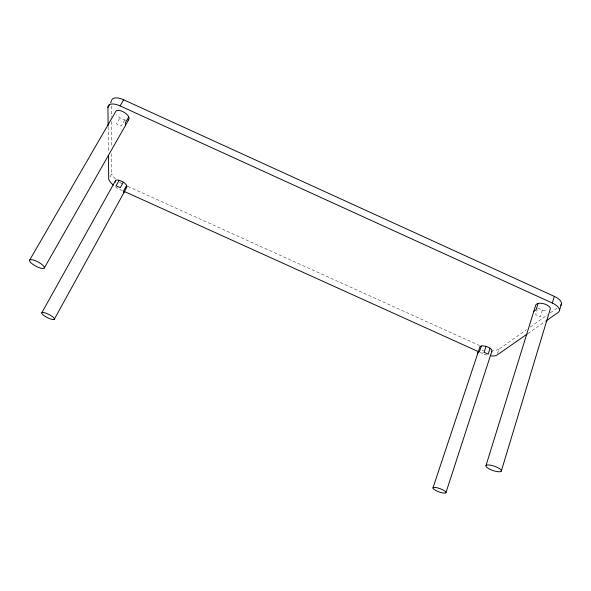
<?xml version="1.0" encoding="UTF-8"?>
<svg xmlns="http://www.w3.org/2000/svg" width="591" height="591" viewBox="0 0 591 591"><rect width="100%" height="100%" fill="white"/><g stroke="black" fill="none" stroke-linecap="round" stroke-linejoin="round"><path stroke-width="0.44" stroke-dasharray="2.96 2.22" d="M542.339 310.253L540.329 316.82L535.712 314.715L537.226 309.795M497.533 353.396L498.87 349.244L526.47 329.712M486.851 355.073A11.392 4.447 18 0 1 482.729 353.588L483.268 351.948M110.015 177.019L111.743 173.931L111.655 151.88M124.723 120.003L121.266 126.053L118.865 125.24L116.464 123.866L119.943 117.823M530.201 327.074L547.355 314.929M550.339 312.816L557.054 308.066M527.918 333.538L545.257 321.467M125.72 120.224L122.33 119.19L118.954 117.136A7.683 3.457 31.2 0 1 116.486 114.602M127.885 186.372L479.582 345.565M122.403 190.597L119.042 189.076A15.735 6.242 29.1 0 1 114.41 185.98M480.21 352.443L482.729 353.588M537.736 308.155L543.484 310.548A7.535 3.332 15.9 0 0 547.052 310.785M108.131 126.747L108.419 152.574M111.47 105.937L111.514 116.959M111.529 121.554L111.633 146.369M483.394 350.736A6.457 2.527 18.1 0 1 482.012 350.012M122.012 183.712A15.691 6.316 29.2 0 1 119.611 182.227M115.452 178.918A15.691 6.316 29.2 0 1 111.743 173.931M498.87 349.244A11.362 4.506 17.9 0 1 492.872 350.116"/><path stroke-width="0.89" d="M477.742 353.041L478.163 352.236L479.427 351.8L481.362 345.949M533.762 311.679L534.397 310.637L536 310.024L538.046 303.419M44.266 268.07A8.326 2.379 28 0 0 34.477 260.387A8.326 2.379 28 0 0 32.121 263.8A8.326 2.379 28 0 0 44.266 268.07L125.484 125.425L125.27 122.965L128.749 116.863M559.455 310.563L561.42 303.944M501.301 471.138A8.148 2.29 18.9 0 0 490.855 465.25A8.148 2.29 18.9 0 0 488.787 468.722A8.148 2.29 18.9 0 0 501.301 471.138L550.177 309.307A7.535 3.332 15.9 0 0 547.067 305.067A7.535 3.332 15.9 0 0 538.911 303.249L537.485 303.523L535.845 304.757L485.979 465.634M546.01 320.943L558.074 312.543A13.364 5.91 15.7 0 0 552.289 303.02L554.299 296.364L123.63 99.783A13.593 6.213 31.5 0 0 111.551 100.47M445.961 492.658A6.915 1.699 20.2 0 0 436.793 487.693A6.915 1.699 20.2 0 0 435.67 490.419A6.915 1.699 20.2 0 0 445.961 492.658L491.934 351.01M490.079 348.239L488.166 354.12L484.095 352.28L486.024 346.407M432.981 487.878L480.099 346.4C483.652 344.959 487.797 346.651 490.766 348.727A6.457 2.527 18.1 0 1 491.498 351.556M54.298 319.295A7.062 1.758 26.9 0 0 46.024 313.2A7.062 1.758 26.9 0 0 43.889 315.52A7.062 1.758 26.9 0 0 54.298 319.295L123.874 192.725L123.682 190.878L126.688 185.404M126.629 187.443L123.874 192.725M123.342 182.205L120.313 187.694L116.109 185.788L119.153 180.314M41.828 312.735L115.518 180.624M128.668 119.581L125.484 125.425M108.123 125.824L107.924 107.37A13.637 6.139 31.3 0 1 120.091 105.892L123.63 99.783M29.624 260.136L115.821 111.344A7.683 3.457 31.2 0 1 121.569 111.078A7.683 3.457 31.2 0 1 128.35 116.109L129.207 118.459L128.24 119.958M107.924 107.37L109.682 104.356M110.569 102.849L111.448 101.342M126.26 187.702L127.095 186.623C126.016 182.892 121.776 180.994 118.281 180.1A6.582 2.608 29.1 0 0 115.511 182.131M527.157 334.063L497.001 355.058A11.392 4.447 18 0 1 491.003 355.878M124.08 191.358L478.525 351.689M120.091 105.892L552.289 303.02M108.449 155.344L108.714 179.332A15.735 6.242 29.1 0 0 113.398 185.138M554.299 296.364A13.32 5.976 15.6 0 1 560.711 305.362"/></g></svg>
